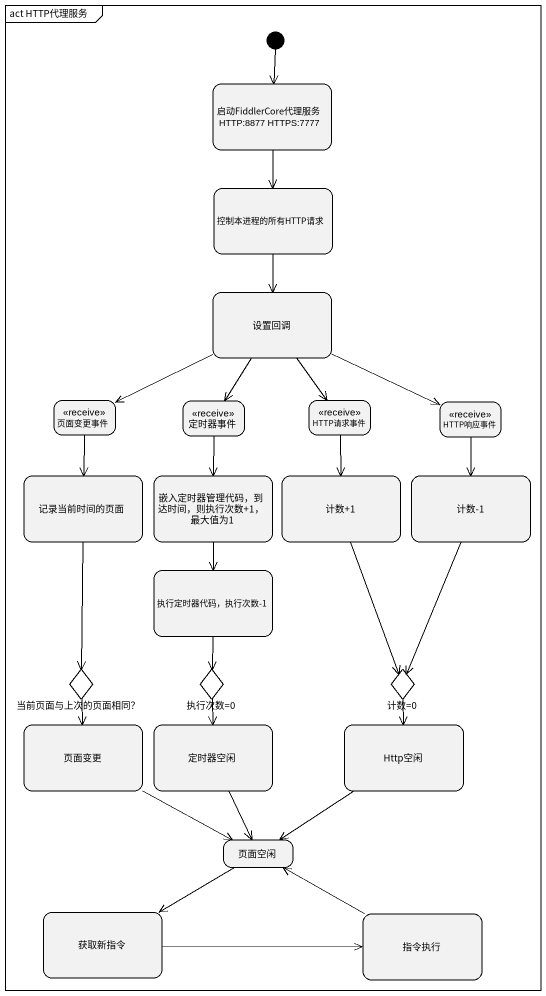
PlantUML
@startuml
mainframe act HTTP代理服务
hide empty description
state "启动FiddlerCore代理服务 HTTP:8877 HTTPS:7777" as 启动FiddlerCore代理服务_HTTP_8877
state 控制本进程的所有HTTP请求
state 设置回调
state 页面变更事件 <<receive>>
state 定时器事件 <<receive>>
state HTTP请求事件 <<receive>>
state HTTP响应事件 <<receive>>
state 记录当前时间的页面
state "嵌入定时器管理代码，到达时间，则执行次数+1，最大值为1" as 嵌入定时器管理代码_到达时间_则执行次数_1_最大值为1
state "计数+1" as 计数_1
state "计数-1" as 计数_1_2
state "执行定时器代码，执行次数-1" as 执行定时器代码_执行次数_1
state "当前页面与上次的页面相同？" as 当前页面与上次的页面相同 <<choice>>
state "执行次数=0" as 执行次数_0 <<choice>>
state "计数=0" as 计数_0 <<choice>>
state 页面变更
state 定时器空闲
state Http空闲
state 页面空闲
state 获取新指令
state 指令执行
[*] --> 启动FiddlerCore代理服务_HTTP_8877
启动FiddlerCore代理服务_HTTP_8877 --> 控制本进程的所有HTTP请求
控制本进程的所有HTTP请求 --> 设置回调
设置回调 -left-> 页面变更事件
设置回调 --> 定时器事件
设置回调 --> HTTP请求事件
设置回调 -right-> HTTP响应事件
页面变更事件 --> 记录当前时间的页面
定时器事件 --> 嵌入定时器管理代码_到达时间_则执行次数_1_最大值为1
HTTP请求事件 --> 计数_1
HTTP响应事件 --> 计数_1_2
记录当前时间的页面 --> 当前页面与上次的页面相同
嵌入定时器管理代码_到达时间_则执行次数_1_最大值为1 --> 执行定时器代码_执行次数_1
计数_1 --> 计数_0
计数_1_2 --> 计数_0
执行定时器代码_执行次数_1 --> 执行次数_0
当前页面与上次的页面相同 --> 页面变更
执行次数_0 --> 定时器空闲
计数_0 --> Http空闲
页面变更 -right-> 页面空闲
定时器空闲 --> 页面空闲
Http空闲 --> 页面空闲
页面空闲 -left-> 获取新指令
获取新指令 -right-> 指令执行
指令执行 -left-> 页面空闲
@enduml
